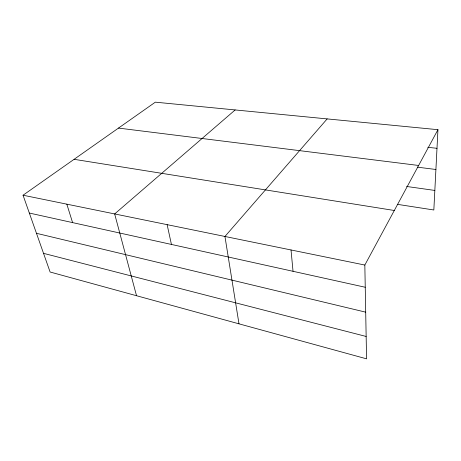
<?xml version="1.0" encoding="UTF-8"?>
<svg xmlns="http://www.w3.org/2000/svg" width="461" height="461" viewBox="0 0 461 461"><rect width="100%" height="100%" fill="white"/><g stroke="black" fill="none" stroke-linecap="round" stroke-linejoin="round"><path stroke-width="0.69" d="M437.95 129.691L364.835 265.046L366.564 358.831L50.105 272.013L23.05 195.216L155.34 102.169L437.95 129.691L433.836 209.991L397.296 204.327M327.16 118.903L224.945 236.47L238.994 323.835M235.145 109.943L114.662 213.939L136.531 295.72M427.785 147.295L436.993 148.315M118.489 128.089L418.623 165.47M417.389 167.159L435.91 169.487M406.556 186.457L434.838 190.439M74.1 159.316L394.305 210.493M23.05 195.216L364.835 265.046M29.331 213.051L365.245 287.255M36.465 233.306L365.706 312.16M43.524 253.337L366.149 336.461M66.833 204.165L72.584 222.605M167.13 224.657L171.429 244.439M291.018 249.966L293.035 271.304"/></g></svg>
